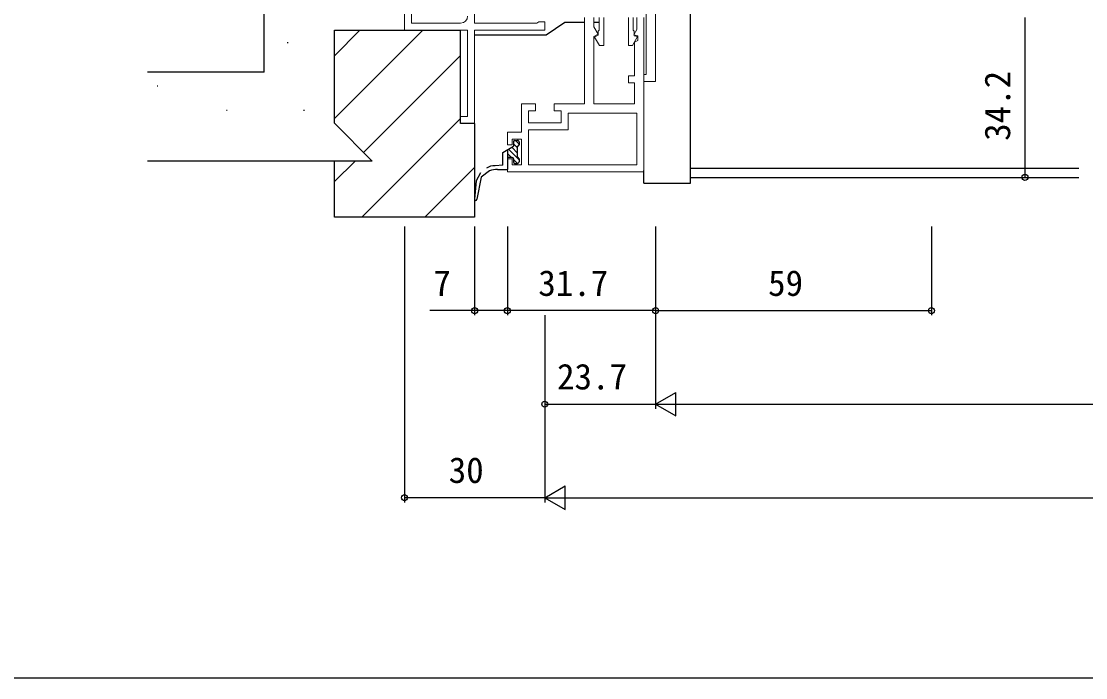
# Model space of a CAD drawing. Units: millimetres, scale not verified. Extents: x -437 to 438, y -331 to 329.
# Drawn here: x -131.2 to 96.5, y -331.3 to -190.9 of the extents above; entities that cross this region are included whole.
import ezdxf
from ezdxf.enums import TextEntityAlignment as Align

# ---------------------------------------------------------------- set-up
doc = ezdxf.new("R2010")
doc.units = ezdxf.units.MM
doc.header["$LTSCALE"] = 2
doc.layers.add('0-2_YKK_11', color=7, linetype='Continuous', lineweight=18)
for name, color, linetype in [('0-4_YKK_12', 2, 'Continuous'), ('0-5_YKK_13', 4, 'Continuous'), ('0-7_YKK_D', 6, 'Continuous'), ('0-8_YKK_ZWAK', 7, 'Continuous'), ('0-9_YSS_K', 3, 'Continuous'), ('0-A_YSS_KE', 3, 'Continuous')]:
    doc.layers.add(name, color=color, linetype=linetype)
doc.styles.add('ＭＳ ゴシック', font='')
doc.styles.get('ＭＳ ゴシック').set_extended_font_data('MS Gothic')

msp = doc.modelspace()

# ---------------------------------------------------------------- linework, layer by layer
at = {"layer": '0-2_YKK_11', "color": 211}
msp.add_line((-27.2, -223.1), (2, -223.1), dxfattribs=at)
at = {"layer": '0-2_YKK_11', "color": 4}
for points in [[(-49.2, -186.8), (-49.2, -192.8), (-35.7, -192.8), (-35.7, -211.3), (-37.2, -211.3), (-37.2, -212.8), (-34.2, -212.8), (-34.2, -192.8), (-19.2, -192.8), (-19.2, -191), (-20.5, -191), (-20.694, -191.15), (-20.887, -191.3), (-34.2, -191.3), (-34.2, -148.3)], [(-37.2, -191.3), (-47.7, -191.3), (-47.7, -186.8)]]:
    msp.add_lwpolyline(points, dxfattribs=at)
at = {"layer": '0-2_YKK_11'}
msp.add_lwpolyline([(-0.796, -166.454), (-3.756, -172.8), (-5.3, -172.8), (-5.3, -171), (-6.5, -171), (-6.5, -172.342), (-6.38, -172.525), (-6.38, -173.075), (-6.5, -173.258), (-6.5, -187.041), (-4.458, -187.785), (-4.1, -186.8), (-3.1, -186.8), (-3.1, -188.8), (2.5, -188.8), (2.5, -202.3), (2, -202.3), (2, -203.8), (4.5, -203.8), (4.5, -187.8), (3.5, -186.8)], dxfattribs=at)
at = {"layer": '0-2_YKK_11', "color": 211}
for points in [[(-10.7, -190.1), (-10.7, -208.6), (-17.2, -208.6), (-17.2, -210.1), (-15.7, -210.1), (-15.7, -212.6), (-22.7, -212.6), (-22.7, -210.1), (-21.2, -210.1), (-21.2, -208.6), (-24.2, -208.6), (-24.2, -214.6), (-27.2, -214.6), (-27.2, -217.35), (-26.2, -217.35), (-26.2, -216.1), (-24.2, -216.1), (-24.2, -221.6), (-26.2, -221.6), (-26.2, -220.35), (-27.2, -220.35), (-27.2, -223.1)], [(0.5, -190.1), (0.5, -192.7), (-0.155, -193.835), (0.7, -194.064), (0.7, -195), (0, -195.404), (0, -202.6), (-1.3, -202.6), (-1.3, -204.1), (0, -204.1), (0, -208.6), (-8.7, -208.6), (-8.7, -194.201), (-7.79, -193.676), (-8.7, -192.1), (-8.7, -190.1)], [(-6.599, -190.1), (-6.599, -196.1), (-7.524, -196.1), (-8.545, -194.331), (-7.799, -193.9), (-7.799, -193), (-7.599, -192.8), (-7.599, -190.1)], [(-0.299, -190.1), (-0.299, -192.8), (-0.099, -193), (-0.099, -194), (0.656, -194.202), (-0.439, -196.1), (-1.299, -196.1), (-1.299, -190.1)], [(2, -223.1), (2, -190.1)]]:
    msp.add_lwpolyline(points, dxfattribs=at)
msp.add_lwpolyline([(-22.7, -221.6), (0.5, -221.6), (0.5, -210.6), (-14.2, -210.6), (-14.2, -214.1), (-22.7, -214.1)], close=True, dxfattribs=at)
at = {"layer": '0-2_YKK_11', "color": 4}
msp.add_arc((-37.2, -189.8), 1.5, 270.00001, 359.99999, dxfattribs=at)
at = {"layer": '0-4_YKK_12'}
for p, q in [((12, -222.298), (95, -222.298)), ((12, -224.298), (95, -224.298))]:
    msp.add_line(p, q, dxfattribs=at)
at = {"layer": '0-5_YKK_13'}
for p, q in [((-8.7, -191.1), (-7.599, -191.1)), ((-28.2, -218.978), (-25.9, -217.65)), ((-27.2, -218.401), (-27.2, -222.6)), ((-24.7, -220.538), (-26.97, -218.268)), ((-25, -219.115), (-26.258, -217.857)), ((-25.9, -216.7), (-25.9, -217.65)), ((-25, -217.992), (-25.9, -217.092)), ((-25.6, -216.4), (-25, -216.4)), ((-24.7, -217.17), (-25.47, -216.4)), ((-25, -220.05), (-25, -217.65)), ((-24.7, -216.7), (-24.7, -217.35)), ((-28.2, -221.672), (-28.2, -218.978)), ((-26.31, -220.05), (-27.2, -219.16)), ((-26.2, -220.05), (-27.2, -220.05)), ((-25.9, -220.35), (-25.9, -221)), ((-25.06, -221.3), (-25.9, -220.46)), ((-24.7, -220.35), (-24.7, -221)), ((-28.2, -221.672), (-29.814, -221.845)), ((-29.339, -222.6), (-27.2, -222.6)), ((-25.6, -221.3), (-25, -221.3)), ((2, -225.548), (2, -222.798))]:
    msp.add_line(p, q, dxfattribs=at)
for points in [[(2, -225.548), (12, -225.548), (12, -186.298)], [(-34.2, -193.8), (-18.894, -193.8), (-14.894, -191.1), (-10.7, -191.1)], [(-31.029, -222.9), (-32.801, -224.273), (-33.7, -228.99)], [(-32.968, -223.341), (-33.877, -225.046), (-34.2, -228.987)]]:
    msp.add_lwpolyline(points, dxfattribs=at)
for centre, radius, start, end in [((-25.6, -216.7), 0.3, 90.00027, 180), ((-25, -216.7), 0.3, 0, 90.00027), ((-25, -217.35), 0.3, 270.00027, 0), ((-26.2, -220.35), 0.3, 0, 90), ((-25, -220.35), 0.3, 0, 90.00027), ((-30.011, -225.017), 3.178, 86.44572, 121.90907), ((-28.798, -230.556), 7.974, 93.88558, 106.24422), ((-25.6, -221), 0.3, 180, 269.99995), ((-25, -221), 0.3, 269.99995, 0), ((-33.95, -228.99), 0.25, 180, 0)]:
    msp.add_arc(centre, radius, start, end, dxfattribs=at)
at = {"layer": '0-7_YKK_D'}
for p, q in [((83.5, -190.1), (83.5, -224.298)), ((-49.2, -234.8), (-49.2, -293.8)), ((-34.2, -234.8), (-34.2, -253.8)), ((-27.2, -234.8), (-27.2, -253.8)), ((-27.2, -234.8), (-27.2, -253.8)), ((4.5, -234.8), (4.5, -273.8)), ((4.5, -234.8), (4.5, -253.8)), ((4.5, -234.8), (4.5, -273.8)), ((4.5, -234.8), (4.5, -253.8)), ((63.5, -234.8), (63.5, -253.8)), ((4.5, -252.8), (-27.2, -252.8)), ((-19.2, -253.8), (-19.2, -293.8)), ((-19.2, -253.8), (-19.2, -273.8)), ((-19.2, -253.8), (-19.2, -293.8)), ((4.5, -252.8), (63.5, -252.8)), ((4.5, -272.8), (8.83, -270.3)), ((8.83, -275.3), (8.83, -270.3)), ((-19.2, -272.8), (4.5, -272.8)), ((4.5, -272.8), (8.83, -275.3)), ((4.5, -272.8), (13.16, -272.8)), ((9.5, -272.8), (299.5, -272.8)), ((-19.2, -292.8), (-14.87, -290.3)), ((-14.87, -295.3), (-14.87, -290.3)), ((-19.2, -292.8), (-49.2, -292.8)), ((-19.2, -292.8), (-14.87, -295.3)), ((-19.2, -292.8), (-10.54, -292.8)), ((-14.2, -292.8), (323.2, -292.8))]:
    msp.add_line(p, q, dxfattribs=at)
msp.add_lwpolyline([(-27.2, -252.8), (-34.2, -252.8), (-43.798, -252.8)], dxfattribs=at)
for centre in [(83.5, -224.298), (-34.2, -252.8), (-27.2, -252.8), (-27.2, -252.8), (4.5, -252.8), (4.5, -252.8), (63.5, -252.8), (-19.2, -272.8), (-49.2, -292.8)]:
    msp.add_circle(centre, 0.637, dxfattribs=at)
at = {"layer": '0-8_YKK_ZWAK'}
msp.add_lwpolyline([(-436.8, -331.3), (438.2, -331.3), (438.2, 293.7)], dxfattribs=at)
at = {"layer": '0-9_YSS_K'}
for p, q in [((-64.2, -198.273), (-58.727, -192.8)), ((-64.2, -211.743), (-45.257, -192.8)), ((-74.098, -195.51), (-74.298, -195.51)), ((-57.943, -218.957), (-37.2, -198.214)), ((-101.926, -204.778), (-102.126, -204.778)), ((-87.101, -210.003), (-87.301, -210.003)), ((-70.571, -210.003), (-70.771, -210.003)), ((-58.316, -232.8), (-37.2, -211.684)), ((-64.2, -225.214), (-59.786, -220.8)), ((-44.845, -232.8), (-34.2, -222.155))]:
    msp.add_line(p, q, dxfattribs=at)
at = {"layer": '0-A_YSS_KE'}
for p, q in [((-79.2, -201.8), (-79.2, -81.8)), ((-64.2, -192.8), (-37.2, -192.8)), ((-37.2, -212.8), (-37.2, -192.8)), ((-79.2, -201.8), (-104.2, -201.8)), ((-34.2, -212.8), (-37.2, -212.8)), ((-34.2, -212.8), (-34.2, -232.8)), ((-64.2, -220.8), (-104.2, -220.8)), ((-64.2, -232.8), (-64.2, -220.8)), ((-56.1, -220.8), (-64.2, -220.8)), ((-34.2, -232.8), (-64.2, -232.8))]:
    msp.add_line(p, q, dxfattribs=at)
msp.add_lwpolyline([(-56.1, -220.8), (-64.2, -212.7), (-64.2, -192.8)], dxfattribs=at)

# ---------------------------------------------------------------- texts
at = {"layer": '0-7_YKK_D', "style": 'ＭＳ ゴシック'}
msp.add_text('34.2', height=5.499, rotation=90, dxfattribs=at).set_placement((82, -216.489), align=Align.BOTTOM_LEFT)
for s, p in [('7', (-43.023, -251.3)), ('31.7', (-20.576, -251.3)), ('59', (28.567, -251.3)), ('23.7', (-16.576, -271.3)), ('30', (-39.74, -291.3))]:
    msp.add_text(s, height=5.499, dxfattribs=at).set_placement(p, align=Align.BOTTOM_LEFT)

doc.saveas('drawing.dxf')
